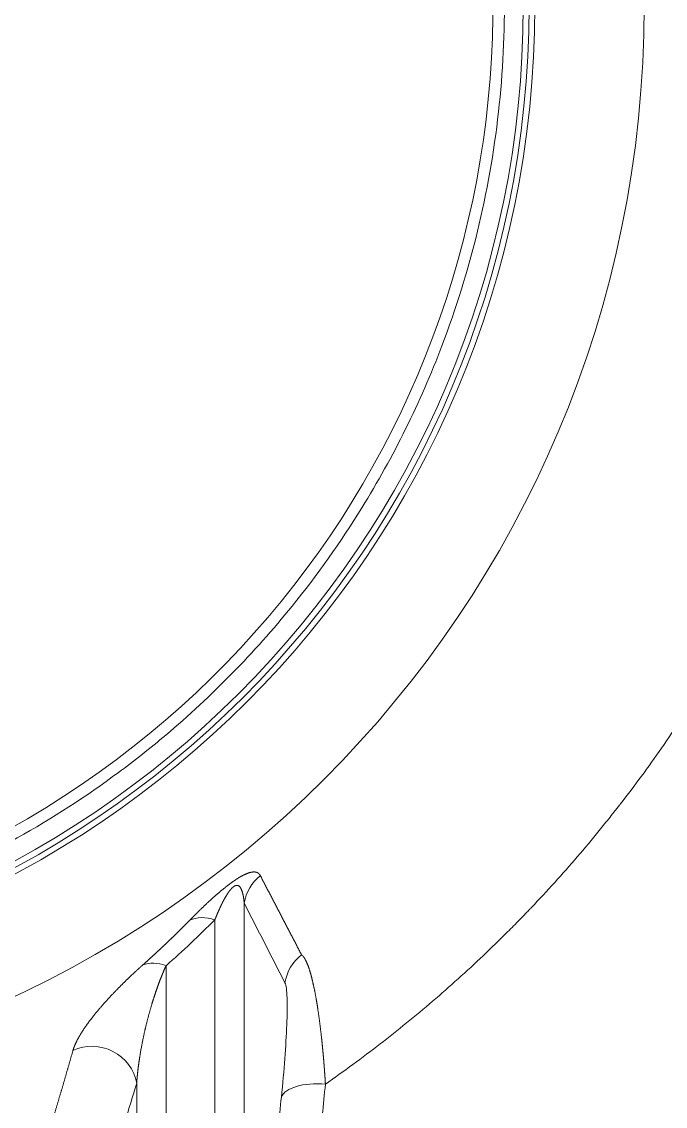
# Model space of a CAD drawing. Header units: millimetres. Extents: x 4664 to 8864, y -38 to 2932.
# Drawn here: x 8207.3 to 8226.08, y 2182.09 to 2213.73 of the extents above; entities that cross this region are included whole.
import ezdxf

# ---------------------------------------------------------------- set-up
doc = ezdxf.new("R2010")
doc.units = ezdxf.units.MM

msp = doc.modelspace()

# ---------------------------------------------------------------- linework, layer by layer
at = {"lineweight": 5}
for p, q in [((8213.796, 2188.02), (8213.796, 2173.514)), ((8212.94, 2173.688), (8212.94, 2187.534)), ((8211.515, 2186.194), (8211.515, 2173.688)), ((8210.659, 2173.514), (8210.659, 2182.766))]:
    msp.add_line(p, q, dxfattribs=at)
for radius in [31.888, 28.697, 28.528, 28.358]:
    msp.add_circle((8193.579, 2214.181), radius, dxfattribs=at)
msp.add_arc((8193.579, 2214.181), 27.471, 299.0561, 100.6295, dxfattribs=at)
at = {"lineweight": 5, "extrusion": (0, 0, -1)}
for centre, major_axis, ratio, start_param, end_param in [((8215.08, 2187.825), (-1.164, -0.593), 0.984114, 0.629523, 1.361018), ((8193.579, 2208.037), (0, 28.646), 0.967774, 2.368458, 2.437969), ((8212.94, 2186.464), (0.927, -0.92), 0.712004, 3.391486, 4.097534), ((8216.268, 2185.501), (1.162, 0.596), 0.984226, 3.773697, 4.519953), ((8211.515, 2185.124), (0.861, -0.982), 0.685493, 3.382416, 4.048812), ((8209.375, 2182.571), (1.249, -0.381), 0.971679, 3.967045, 5.824969), ((8216.165, 2182.167), (1.299, -0.13), 0.436932, 3.258064, 4.668755), ((8227.997, 2214.181), (11.206, 71.66), 0.105691, 4.227721, 4.241721), ((8226.713, 2214.376), (11.202, 72.966), 0.103887, 4.228301, 4.242301)]:
    msp.add_ellipse(centre, major_axis=major_axis, ratio=ratio, start_param=start_param, end_param=end_param, dxfattribs=at)
at = {"lineweight": 5}
for points, knots in [([(8181.913, 2239.424), (8181.443, 2239.207), (8180.454, 2238.717), (8178.482, 2237.586), (8176.562, 2236.23), (8173.898, 2233.939), (8171.529, 2231.321), (8168.957, 2227.359), (8167.525, 2224.13), (8166.682, 2221.319), (8166.019, 2218.459), (8165.722, 2215.53), (8165.841, 2210.833), (8166.594, 2206.775), (8168.525, 2201.843), (8170.316, 2198.796), (8172.831, 2195.544), (8175.324, 2193.047), (8178.652, 2190.629), (8181.746, 2188.933), (8186.134, 2187.206), (8190.769, 2186.34), (8195.468, 2186.361), (8198.382, 2186.746), (8201.812, 2187.534), (8204.576, 2188.55), (8207.701, 2190.174), (8209.675, 2191.45), (8212.438, 2193.634), (8214.906, 2196.152), (8217.623, 2199.977), (8219.965, 2204.702), (8221.23, 2209.869), (8221.515, 2215.748), (8220.86, 2220.42), (8219.132, 2225.447), (8217.467, 2228.576), (8215.087, 2231.935), (8212.697, 2234.538), (8209.464, 2237.097), (8206.948, 2238.614), (8204.834, 2239.631), (8202.096, 2240.739), (8198.672, 2241.638), (8193.99, 2242.105), (8189.874, 2241.86), (8184.678, 2240.714), (8180.353, 2238.836), (8175.991, 2235.874), (8173.427, 2233.459), (8170.433, 2229.833), (8168.342, 2226.265), (8166.572, 2221.29), (8165.929, 2217.822), (8165.693, 2213.722), (8165.938, 2210.198), (8166.864, 2206.195), (8168.085, 2202.887), (8169.989, 2199.233), (8172.442, 2195.929), (8175.795, 2192.649), (8179.151, 2190.269), (8183.358, 2188.193), (8187.287, 2186.971), (8192.486, 2186.224), (8196.822, 2186.412), (8199.952, 2187.1), (8200.719, 2187.304)], [0, 0, 0, 0, 0.006314, 0.013403, 0.02746, 0.034433, 0.055153, 0.06884, 0.089355, 0.096186, 0.103009, 0.123487, 0.130312, 0.157651, 0.171295, 0.19176, 0.198582, 0.219083, 0.232739, 0.246379, 0.260023, 0.287433, 0.301147, 0.314851, 0.3217, 0.342232, 0.349066, 0.362718, 0.36954, 0.389996, 0.403578, 0.423785, 0.450318, 0.463364, 0.489074, 0.501707, 0.520457, 0.526663, 0.545233, 0.557589, 0.569977, 0.576192, 0.58243, 0.601358, 0.614143, 0.633596, 0.646759, 0.673678, 0.68739, 0.708264, 0.715298, 0.743767, 0.758145, 0.779887, 0.787177, 0.809164, 0.823878, 0.838617, 0.853388, 0.875637, 0.890481, 0.912656, 0.927319, 0.949033, 0.963265, 0.990966, 1, 1, 1, 1]), ([(8216.165, 2182.74), (8216.707, 2183.117), (8217.239, 2183.507), (8218.282, 2184.313), (8218.793, 2184.729), (8219.795, 2185.587), (8220.286, 2186.03), (8221.007, 2186.713), (8221.244, 2186.944), (8221.597, 2187.296), (8221.772, 2187.473), (8221.975, 2187.682), (8222.076, 2187.787), (8222.127, 2187.84), (8222.152, 2187.866), (8222.165, 2187.879), (8222.171, 2187.886), (8222.174, 2187.889), (8222.175, 2187.891), (8222.176, 2187.892), (8222.636, 2188.374), (8223.082, 2188.866), (8223.732, 2189.622), (8223.946, 2189.877), (8224.262, 2190.263), (8224.418, 2190.458), (8224.599, 2190.686), (8224.689, 2190.801), (8224.734, 2190.859), (8224.756, 2190.888), (8224.767, 2190.902), (8224.773, 2190.909), (8224.776, 2190.913), (8224.777, 2190.915), (8224.778, 2190.915), (8224.778, 2190.916), (8224.778, 2190.916), (8225.192, 2191.45), (8225.591, 2191.992), (8226.358, 2193.095), (8226.726, 2193.656), (8227.08, 2194.226)], [0, 0, 0, 0, 0.125, 0.125, 0.25, 0.25, 0.375, 0.375, 0.4375, 0.4375, 0.46875, 0.484375, 0.492187, 0.496094, 0.498047, 0.499023, 0.499512, 0.499756, 0.499756, 0.5, 0.5, 0.625, 0.625, 0.6875, 0.6875, 0.71875, 0.734375, 0.742187, 0.746094, 0.748047, 0.749023, 0.749512, 0.749756, 0.749878, 0.749939, 0.749939, 0.75, 0.75, 0.875, 0.875, 1, 1, 1, 1]), ([(8214.267, 2188.822), (8214.267, 2188.822), (8214.266, 2188.824), (8214.265, 2188.826), (8214.264, 2188.828), (8214.263, 2188.83), (8214.262, 2188.832), (8214.261, 2188.834), (8214.259, 2188.836), (8214.258, 2188.837), (8214.257, 2188.839), (8214.256, 2188.841), (8214.255, 2188.843), (8214.254, 2188.845), (8214.252, 2188.847), (8214.251, 2188.848), (8214.25, 2188.85), (8214.249, 2188.852), (8214.247, 2188.854), (8214.246, 2188.855), (8214.245, 2188.857), (8214.244, 2188.859), (8214.242, 2188.86), (8214.241, 2188.862), (8214.24, 2188.863), (8214.238, 2188.865), (8214.237, 2188.867), (8214.236, 2188.868), (8214.234, 2188.87), (8214.233, 2188.871), (8214.232, 2188.872), (8214.23, 2188.874), (8214.229, 2188.875), (8214.227, 2188.877), (8214.226, 2188.878), (8214.225, 2188.879), (8214.223, 2188.881), (8214.222, 2188.882), (8214.22, 2188.883), (8214.219, 2188.885), (8214.217, 2188.886), (8214.216, 2188.887), (8214.214, 2188.888), (8214.213, 2188.89), (8214.211, 2188.891), (8214.21, 2188.892), (8214.208, 2188.893), (8214.203, 2188.897), (8214.194, 2188.902), (8214.181, 2188.909), (8214.167, 2188.915), (8214.152, 2188.92), (8214.135, 2188.924), (8214.119, 2188.927), (8214.104, 2188.928), (8214.091, 2188.929), (8214.082, 2188.929), (8214.073, 2188.929), (8214.063, 2188.929), (8214.053, 2188.928), (8214.043, 2188.927), (8214.033, 2188.926), (8214.022, 2188.925), (8214.012, 2188.923), (8214.001, 2188.921), (8213.99, 2188.919), (8213.979, 2188.916), (8213.967, 2188.913), (8213.956, 2188.91), (8213.944, 2188.907), (8213.932, 2188.903), (8213.917, 2188.898), (8213.899, 2188.892), (8213.877, 2188.883), (8213.855, 2188.874), (8213.832, 2188.864), (8213.809, 2188.854), (8213.785, 2188.842), (8213.761, 2188.83), (8213.736, 2188.817), (8213.711, 2188.803), (8213.685, 2188.788), (8213.659, 2188.773), (8213.632, 2188.756), (8213.61, 2188.743), (8213.594, 2188.732), (8213.583, 2188.725), (8213.572, 2188.718), (8213.56, 2188.711), (8213.549, 2188.703), (8213.538, 2188.696), (8213.526, 2188.688), (8213.515, 2188.68), (8213.503, 2188.672), (8213.491, 2188.664), (8213.479, 2188.655), (8213.467, 2188.647), (8213.455, 2188.638), (8213.443, 2188.63), (8213.43, 2188.621), (8213.418, 2188.612), (8213.405, 2188.602), (8213.388, 2188.59), (8213.366, 2188.573), (8213.339, 2188.553), (8213.312, 2188.532), (8213.286, 2188.512), (8213.259, 2188.491), (8213.232, 2188.469), (8213.205, 2188.448), (8213.183, 2188.43), (8213.165, 2188.416), (8213.153, 2188.405), (8213.14, 2188.395), (8213.128, 2188.384), (8213.115, 2188.374), (8213.102, 2188.363), (8213.09, 2188.352), (8213.077, 2188.342), (8213.064, 2188.331), (8213.051, 2188.32), (8213.038, 2188.309), (8213.025, 2188.298), (8213.012, 2188.287), (8212.999, 2188.275), (8212.986, 2188.264), (8212.973, 2188.253), (8212.96, 2188.241), (8212.947, 2188.23), (8212.934, 2188.218), (8212.921, 2188.206), (8212.907, 2188.194), (8212.894, 2188.183), (8212.881, 2188.171), (8212.867, 2188.159), (8212.854, 2188.146), (8212.84, 2188.134), (8212.827, 2188.122), (8212.813, 2188.11), (8212.796, 2188.094), (8212.777, 2188.076), (8212.754, 2188.055), (8212.731, 2188.034), (8212.708, 2188.013), (8212.685, 2187.991), (8212.662, 2187.97), (8212.64, 2187.949), (8212.617, 2187.927), (8212.594, 2187.905), (8212.571, 2187.884), (8212.549, 2187.862), (8212.526, 2187.84), (8212.504, 2187.818), (8212.485, 2187.8), (8212.47, 2187.786), (8212.459, 2187.775), (8212.448, 2187.764), (8212.436, 2187.753), (8212.425, 2187.742), (8212.414, 2187.73), (8212.402, 2187.719), (8212.391, 2187.708), (8212.38, 2187.696), (8212.368, 2187.685), (8212.357, 2187.674), (8212.345, 2187.662), (8212.333, 2187.65), (8212.322, 2187.639), (8212.31, 2187.627), (8212.298, 2187.615), (8212.287, 2187.603), (8212.275, 2187.591), (8212.263, 2187.579), (8212.251, 2187.567), (8212.239, 2187.555), (8212.227, 2187.543), (8212.215, 2187.531), (8212.208, 2187.523), (8212.204, 2187.519)], [0, 0, 0, 0, 0.002985, 0.005959, 0.00892, 0.011868, 0.014805, 0.017729, 0.020641, 0.023541, 0.026428, 0.029304, 0.032167, 0.035018, 0.037857, 0.040683, 0.043498, 0.0463, 0.04909, 0.051868, 0.054634, 0.057388, 0.06013, 0.062859, 0.065577, 0.068282, 0.070975, 0.073657, 0.076326, 0.078983, 0.081628, 0.084261, 0.086882, 0.089491, 0.092088, 0.094673, 0.097246, 0.099807, 0.102356, 0.104893, 0.107418, 0.109932, 0.112433, 0.114922, 0.1174, 0.119866, 0.122319, 0.124761, 0.143506, 0.161931, 0.180043, 0.197849, 0.215354, 0.232566, 0.249492, 0.257781, 0.265949, 0.273996, 0.281926, 0.289738, 0.297435, 0.305017, 0.312486, 0.319845, 0.327094, 0.334235, 0.34127, 0.348201, 0.35503, 0.361759, 0.36839, 0.374926, 0.385963, 0.396705, 0.407166, 0.417361, 0.427305, 0.437018, 0.446517, 0.455823, 0.464957, 0.473941, 0.4828, 0.491559, 0.500242, 0.503629, 0.507017, 0.510408, 0.513803, 0.517204, 0.520614, 0.524035, 0.527467, 0.530914, 0.534377, 0.537857, 0.541357, 0.544878, 0.548422, 0.551991, 0.555587, 0.55921, 0.562863, 0.570546, 0.57825, 0.585988, 0.593774, 0.601621, 0.609542, 0.61755, 0.625657, 0.629442, 0.633258, 0.637106, 0.640985, 0.644898, 0.648845, 0.652827, 0.656844, 0.660897, 0.664987, 0.669115, 0.673282, 0.677487, 0.681733, 0.686019, 0.690345, 0.694714, 0.699125, 0.703578, 0.708075, 0.712616, 0.717201, 0.721831, 0.726506, 0.731228, 0.735996, 0.74081, 0.745672, 0.750582, 0.758939, 0.767371, 0.77588, 0.784467, 0.793134, 0.801883, 0.810714, 0.819629, 0.82863, 0.837717, 0.846893, 0.856158, 0.865514, 0.874961, 0.879677, 0.884434, 0.889234, 0.894076, 0.898961, 0.903888, 0.908859, 0.913872, 0.918928, 0.924027, 0.929169, 0.934355, 0.939584, 0.944856, 0.950173, 0.955533, 0.960937, 0.966385, 0.971877, 0.977413, 0.982993, 0.988618, 0.994287, 1, 1, 1, 1]), ([(8215.47, 2186.51), (8215.449, 2186.55), (8215.408, 2186.63), (8215.346, 2186.749), (8215.284, 2186.868), (8215.222, 2186.986), (8215.16, 2187.105), (8215.099, 2187.222), (8215.038, 2187.339), (8214.977, 2187.456), (8214.917, 2187.572), (8214.857, 2187.688), (8214.797, 2187.803), (8214.737, 2187.918), (8214.677, 2188.033), (8214.618, 2188.147), (8214.559, 2188.26), (8214.5, 2188.374), (8214.441, 2188.486), (8214.383, 2188.598), (8214.325, 2188.71), (8214.286, 2188.785), (8214.267, 2188.822)], [0, 0, 0, 0, 0.051942, 0.103679, 0.155212, 0.206541, 0.257665, 0.308584, 0.3593, 0.409811, 0.460117, 0.51022, 0.560117, 0.609811, 0.6593, 0.708584, 0.757665, 0.806541, 0.855212, 0.903679, 0.951942, 1, 1, 1, 1]), ([(8212.94, 2187.534), (8212.941, 2187.537), (8212.943, 2187.543), (8212.947, 2187.551), (8212.95, 2187.559), (8212.953, 2187.568), (8212.957, 2187.576), (8212.96, 2187.584), (8212.963, 2187.593), (8212.967, 2187.601), (8212.97, 2187.609), (8212.973, 2187.617), (8212.977, 2187.625), (8212.98, 2187.633), (8212.983, 2187.642), (8212.987, 2187.65), (8212.99, 2187.658), (8212.993, 2187.665), (8212.997, 2187.673), (8213, 2187.681), (8213.003, 2187.689), (8213.007, 2187.697), (8213.01, 2187.705), (8213.013, 2187.712), (8213.016, 2187.72), (8213.02, 2187.728), (8213.023, 2187.735), (8213.026, 2187.743), (8213.03, 2187.75), (8213.033, 2187.758), (8213.036, 2187.765), (8213.039, 2187.773), (8213.043, 2187.78), (8213.046, 2187.788), (8213.049, 2187.795), (8213.052, 2187.802), (8213.056, 2187.81), (8213.059, 2187.817), (8213.062, 2187.824), (8213.065, 2187.831), (8213.068, 2187.838), (8213.072, 2187.845), (8213.075, 2187.852), (8213.078, 2187.859), (8213.081, 2187.866), (8213.084, 2187.873), (8213.088, 2187.88), (8213.091, 2187.887), (8213.094, 2187.894), (8213.097, 2187.901), (8213.1, 2187.907), (8213.103, 2187.914), (8213.106, 2187.921), (8213.11, 2187.927), (8213.113, 2187.934), (8213.116, 2187.941), (8213.119, 2187.947), (8213.122, 2187.954), (8213.125, 2187.96), (8213.128, 2187.967), (8213.131, 2187.973), (8213.135, 2187.979), (8213.138, 2187.986), (8213.141, 2187.992), (8213.144, 2187.998), (8213.147, 2188.004), (8213.15, 2188.011), (8213.156, 2188.023), (8213.166, 2188.043), (8213.179, 2188.068), (8213.192, 2188.093), (8213.205, 2188.117), (8213.218, 2188.141), (8213.23, 2188.163), (8213.242, 2188.184), (8213.254, 2188.205), (8213.264, 2188.222), (8213.272, 2188.235), (8213.279, 2188.245), (8213.285, 2188.255), (8213.291, 2188.265), (8213.297, 2188.275), (8213.303, 2188.284), (8213.309, 2188.293), (8213.315, 2188.302), (8213.321, 2188.311), (8213.326, 2188.319), (8213.332, 2188.328), (8213.338, 2188.336), (8213.344, 2188.344), (8213.349, 2188.352), (8213.355, 2188.359), (8213.36, 2188.367), (8213.366, 2188.374), (8213.371, 2188.381), (8213.376, 2188.388), (8213.382, 2188.395), (8213.389, 2188.403), (8213.395, 2188.411), (8213.402, 2188.419), (8213.409, 2188.427), (8213.415, 2188.434), (8213.422, 2188.441), (8213.429, 2188.448), (8213.435, 2188.455), (8213.442, 2188.461), (8213.448, 2188.467), (8213.454, 2188.473), (8213.461, 2188.479), (8213.467, 2188.484), (8213.473, 2188.489), (8213.479, 2188.494), (8213.486, 2188.498), (8213.492, 2188.503), (8213.498, 2188.507), (8213.504, 2188.511), (8213.51, 2188.514), (8213.515, 2188.518), (8213.521, 2188.521), (8213.527, 2188.523), (8213.533, 2188.526), (8213.538, 2188.528), (8213.544, 2188.53), (8213.549, 2188.532), (8213.558, 2188.534), (8213.57, 2188.537), (8213.585, 2188.537), (8213.599, 2188.536), (8213.612, 2188.533), (8213.626, 2188.528), (8213.639, 2188.52), (8213.651, 2188.511), (8213.663, 2188.5), (8213.675, 2188.487), (8213.686, 2188.472), (8213.697, 2188.454), (8213.707, 2188.435), (8213.717, 2188.414), (8213.726, 2188.39), (8213.735, 2188.365), (8213.742, 2188.344), (8213.746, 2188.329), (8213.748, 2188.321), (8213.751, 2188.312), (8213.753, 2188.303), (8213.755, 2188.294), (8213.757, 2188.285), (8213.759, 2188.275), (8213.762, 2188.265), (8213.764, 2188.256), (8213.766, 2188.246), (8213.768, 2188.235), (8213.77, 2188.225), (8213.771, 2188.214), (8213.773, 2188.204), (8213.775, 2188.193), (8213.777, 2188.182), (8213.779, 2188.17), (8213.78, 2188.159), (8213.782, 2188.147), (8213.784, 2188.135), (8213.785, 2188.123), (8213.787, 2188.111), (8213.788, 2188.099), (8213.79, 2188.086), (8213.791, 2188.073), (8213.792, 2188.06), (8213.794, 2188.047), (8213.795, 2188.034), (8213.796, 2188.025), (8213.796, 2188.02)], [0, 0, 0, 0, 0.004557, 0.009091, 0.013601, 0.018088, 0.022551, 0.02699, 0.031406, 0.035798, 0.040167, 0.044512, 0.048834, 0.053132, 0.057407, 0.061658, 0.065885, 0.070089, 0.07427, 0.078427, 0.082561, 0.086671, 0.090757, 0.094821, 0.09886, 0.102877, 0.106869, 0.110839, 0.114784, 0.118707, 0.122606, 0.126481, 0.130334, 0.134162, 0.137968, 0.14175, 0.145508, 0.149243, 0.152955, 0.156643, 0.160308, 0.16395, 0.167568, 0.171163, 0.174735, 0.178284, 0.181809, 0.18531, 0.188789, 0.192244, 0.195676, 0.199085, 0.20247, 0.205832, 0.209171, 0.212487, 0.215779, 0.219048, 0.222295, 0.225517, 0.228717, 0.231894, 0.235047, 0.238178, 0.241285, 0.244369, 0.24743, 0.250468, 0.263568, 0.276172, 0.288282, 0.299898, 0.311022, 0.321656, 0.331803, 0.341463, 0.350641, 0.355405, 0.360062, 0.364612, 0.369056, 0.373395, 0.377627, 0.381755, 0.385779, 0.389698, 0.393515, 0.397229, 0.40084, 0.404351, 0.407761, 0.411072, 0.414285, 0.4174, 0.420419, 0.423344, 0.426174, 0.429742, 0.433194, 0.436534, 0.439766, 0.442893, 0.44592, 0.448852, 0.451693, 0.45445, 0.457129, 0.459736, 0.46228, 0.464768, 0.467208, 0.46961, 0.471983, 0.474338, 0.476683, 0.47903, 0.481388, 0.483768, 0.48618, 0.488632, 0.491133, 0.493693, 0.496319, 0.499018, 0.501796, 0.509925, 0.518848, 0.528646, 0.539381, 0.551099, 0.563836, 0.57762, 0.592472, 0.60841, 0.625448, 0.643599, 0.66287, 0.683271, 0.704809, 0.727488, 0.751314, 0.758423, 0.765636, 0.772953, 0.780375, 0.787901, 0.795532, 0.803267, 0.811107, 0.819051, 0.8271, 0.835254, 0.843513, 0.851876, 0.860345, 0.868918, 0.877597, 0.886381, 0.895269, 0.904264, 0.913363, 0.922568, 0.931877, 0.941293, 0.950814, 0.96044, 0.970172, 0.980009, 0.989952, 1, 1, 1, 1]), ([(8212.204, 2187.519), (8212.198, 2187.513), (8212.188, 2187.503), (8212.172, 2187.487), (8212.156, 2187.471), (8212.14, 2187.455), (8212.125, 2187.439), (8212.109, 2187.423), (8212.093, 2187.407), (8212.077, 2187.391), (8212.062, 2187.375), (8212.046, 2187.359), (8212.03, 2187.343), (8212.014, 2187.327), (8211.998, 2187.311), (8211.982, 2187.295), (8211.967, 2187.279), (8211.951, 2187.264), (8211.935, 2187.248), (8211.919, 2187.232), (8211.903, 2187.216), (8211.887, 2187.201), (8211.871, 2187.185), (8211.855, 2187.169), (8211.839, 2187.154), (8211.823, 2187.138), (8211.808, 2187.122), (8211.792, 2187.107), (8211.776, 2187.091), (8211.76, 2187.075), (8211.744, 2187.06), (8211.728, 2187.044), (8211.712, 2187.029), (8211.696, 2187.013), (8211.68, 2186.998), (8211.664, 2186.982), (8211.648, 2186.967), (8211.632, 2186.952), (8211.616, 2186.936), (8211.6, 2186.921), (8211.584, 2186.905), (8211.568, 2186.89), (8211.552, 2186.875), (8211.536, 2186.859), (8211.52, 2186.844), (8211.504, 2186.829), (8211.488, 2186.814), (8211.471, 2186.798), (8211.455, 2186.783), (8211.439, 2186.768), (8211.423, 2186.753), (8211.407, 2186.738), (8211.391, 2186.722), (8211.375, 2186.707), (8211.359, 2186.692), (8211.343, 2186.677), (8211.326, 2186.662), (8211.31, 2186.647), (8211.294, 2186.632), (8211.278, 2186.617), (8211.262, 2186.602), (8211.246, 2186.587), (8211.23, 2186.572), (8211.213, 2186.557), (8211.197, 2186.542), (8211.181, 2186.527), (8211.165, 2186.512), (8211.149, 2186.498), (8211.132, 2186.483), (8211.116, 2186.468), (8211.1, 2186.453), (8211.084, 2186.438), (8211.067, 2186.424), (8211.051, 2186.409), (8211.035, 2186.394), (8211.019, 2186.379), (8211.002, 2186.365), (8210.986, 2186.35), (8210.97, 2186.335), (8210.954, 2186.321), (8210.937, 2186.306), (8210.921, 2186.291), (8210.905, 2186.277), (8210.889, 2186.262), (8210.872, 2186.248), (8210.856, 2186.233), (8210.845, 2186.224), (8210.84, 2186.219)], [0, 0, 0, 0, 0.012165, 0.024321, 0.036467, 0.048603, 0.06073, 0.072848, 0.084956, 0.097054, 0.109143, 0.121222, 0.133292, 0.145352, 0.157402, 0.169443, 0.181475, 0.193496, 0.205509, 0.217512, 0.229505, 0.241489, 0.253463, 0.265427, 0.277382, 0.289328, 0.301264, 0.31319, 0.325107, 0.337015, 0.348913, 0.360801, 0.37268, 0.384549, 0.396409, 0.408259, 0.4201, 0.431931, 0.443752, 0.455564, 0.467367, 0.47916, 0.490943, 0.502717, 0.514482, 0.526237, 0.537982, 0.549718, 0.561444, 0.573161, 0.584868, 0.596566, 0.608254, 0.619933, 0.631602, 0.643262, 0.654912, 0.666553, 0.678184, 0.689806, 0.701418, 0.713021, 0.724614, 0.736197, 0.747772, 0.759336, 0.770891, 0.782437, 0.793973, 0.8055, 0.817017, 0.828524, 0.840023, 0.851511, 0.86299, 0.87446, 0.88592, 0.897371, 0.908812, 0.920244, 0.931666, 0.943079, 0.954482, 0.965876, 0.97726, 0.988635, 1, 1, 1, 1]), ([(8216.165, 2182.74), (8216.165, 2182.744), (8216.165, 2182.752), (8216.164, 2182.763), (8216.163, 2182.775), (8216.162, 2182.787), (8216.162, 2182.799), (8216.161, 2182.811), (8216.16, 2182.824), (8216.159, 2182.836), (8216.159, 2182.848), (8216.158, 2182.861), (8216.157, 2182.874), (8216.156, 2182.886), (8216.155, 2182.899), (8216.154, 2182.912), (8216.154, 2182.925), (8216.153, 2182.939), (8216.152, 2182.952), (8216.151, 2182.965), (8216.15, 2182.979), (8216.149, 2182.992), (8216.148, 2183.006), (8216.147, 2183.02), (8216.146, 2183.034), (8216.145, 2183.048), (8216.144, 2183.062), (8216.143, 2183.076), (8216.142, 2183.091), (8216.141, 2183.105), (8216.14, 2183.12), (8216.139, 2183.134), (8216.138, 2183.149), (8216.137, 2183.164), (8216.136, 2183.179), (8216.135, 2183.194), (8216.134, 2183.209), (8216.132, 2183.225), (8216.131, 2183.24), (8216.13, 2183.255), (8216.129, 2183.271), (8216.128, 2183.287), (8216.126, 2183.302), (8216.125, 2183.318), (8216.124, 2183.334), (8216.123, 2183.35), (8216.121, 2183.366), (8216.12, 2183.383), (8216.119, 2183.399), (8216.117, 2183.415), (8216.116, 2183.432), (8216.115, 2183.448), (8216.113, 2183.465), (8216.112, 2183.482), (8216.11, 2183.499), (8216.109, 2183.516), (8216.107, 2183.533), (8216.106, 2183.55), (8216.104, 2183.567), (8216.103, 2183.584), (8216.101, 2183.602), (8216.1, 2183.619), (8216.098, 2183.637), (8216.096, 2183.655), (8216.095, 2183.672), (8216.093, 2183.69), (8216.091, 2183.708), (8216.09, 2183.726), (8216.088, 2183.744), (8216.086, 2183.762), (8216.084, 2183.781), (8216.083, 2183.799), (8216.081, 2183.817), (8216.079, 2183.836), (8216.077, 2183.854), (8216.075, 2183.873), (8216.073, 2183.892), (8216.071, 2183.911), (8216.07, 2183.929), (8216.068, 2183.948), (8216.066, 2183.967), (8216.064, 2183.986), (8216.062, 2184.006), (8216.06, 2184.025), (8216.058, 2184.044), (8216.055, 2184.063), (8216.052, 2184.092), (8216.048, 2184.131), (8216.043, 2184.178), (8216.038, 2184.224), (8216.032, 2184.269), (8216.027, 2184.314), (8216.022, 2184.357), (8216.017, 2184.399), (8216.011, 2184.441), (8216.006, 2184.481), (8216.001, 2184.521), (8215.996, 2184.559), (8215.991, 2184.597), (8215.986, 2184.633), (8215.981, 2184.669), (8215.977, 2184.704), (8215.972, 2184.738), (8215.967, 2184.771), (8215.962, 2184.803), (8215.958, 2184.835), (8215.953, 2184.865), (8215.949, 2184.895), (8215.945, 2184.924), (8215.94, 2184.952), (8215.936, 2184.979), (8215.932, 2185.006), (8215.928, 2185.031), (8215.924, 2185.056), (8215.92, 2185.08), (8215.917, 2185.103), (8215.913, 2185.126), (8215.909, 2185.147), (8215.906, 2185.168), (8215.902, 2185.189), (8215.899, 2185.208), (8215.895, 2185.233), (8215.89, 2185.262), (8215.883, 2185.296), (8215.877, 2185.33), (8215.871, 2185.363), (8215.865, 2185.395), (8215.859, 2185.427), (8215.853, 2185.458), (8215.846, 2185.489), (8215.84, 2185.519), (8215.834, 2185.548), (8215.828, 2185.577), (8215.822, 2185.605), (8215.816, 2185.633), (8215.809, 2185.66), (8215.803, 2185.687), (8215.797, 2185.713), (8215.791, 2185.739), (8215.785, 2185.764), (8215.779, 2185.788), (8215.773, 2185.812), (8215.767, 2185.836), (8215.762, 2185.859), (8215.756, 2185.881), (8215.75, 2185.903), (8215.744, 2185.925), (8215.738, 2185.945), (8215.733, 2185.966), (8215.727, 2185.986), (8215.721, 2186.005), (8215.715, 2186.024), (8215.71, 2186.043), (8215.704, 2186.061), (8215.697, 2186.083), (8215.688, 2186.11), (8215.678, 2186.14), (8215.668, 2186.169), (8215.658, 2186.196), (8215.647, 2186.223), (8215.637, 2186.248), (8215.627, 2186.272), (8215.617, 2186.295), (8215.607, 2186.317), (8215.597, 2186.337), (8215.581, 2186.369), (8215.559, 2186.409), (8215.53, 2186.452), (8215.508, 2186.477), (8215.493, 2186.491), (8215.487, 2186.497), (8215.482, 2186.501), (8215.479, 2186.503), (8215.476, 2186.505), (8215.475, 2186.506), (8215.473, 2186.507), (8215.473, 2186.508), (8215.472, 2186.508), (8215.472, 2186.508), (8215.472, 2186.508), (8215.472, 2186.509), (8215.472, 2186.509), (8215.472, 2186.509), (8215.471, 2186.509), (8215.471, 2186.509), (8215.471, 2186.509), (8215.471, 2186.509), (8215.471, 2186.509), (8215.471, 2186.509), (8215.471, 2186.509), (8215.471, 2186.509), (8215.471, 2186.509), (8215.471, 2186.509), (8215.471, 2186.509), (8215.471, 2186.509)], [0, 0, 0, 0, 0.002035, 0.00409, 0.006167, 0.008264, 0.010382, 0.012521, 0.014681, 0.016862, 0.019064, 0.021286, 0.02353, 0.025795, 0.028081, 0.030387, 0.032715, 0.035064, 0.037434, 0.039826, 0.042238, 0.044672, 0.047126, 0.049602, 0.0521, 0.054618, 0.057158, 0.059719, 0.062301, 0.064905, 0.06753, 0.070177, 0.072845, 0.075534, 0.078245, 0.080977, 0.083731, 0.086506, 0.089303, 0.092122, 0.094962, 0.097823, 0.100707, 0.103612, 0.106538, 0.109487, 0.112457, 0.115448, 0.118462, 0.121497, 0.124554, 0.127633, 0.130734, 0.133857, 0.137001, 0.140168, 0.143356, 0.146567, 0.149799, 0.153053, 0.15633, 0.159628, 0.162948, 0.166291, 0.169656, 0.173042, 0.176451, 0.179882, 0.183335, 0.186811, 0.190308, 0.193828, 0.19737, 0.200934, 0.204521, 0.208129, 0.211761, 0.215414, 0.21909, 0.222788, 0.226509, 0.230252, 0.234017, 0.237805, 0.241615, 0.245448, 0.249303, 0.258913, 0.268384, 0.277714, 0.286904, 0.295952, 0.304857, 0.31362, 0.32224, 0.330715, 0.339047, 0.347233, 0.355275, 0.36317, 0.37092, 0.378522, 0.385978, 0.393286, 0.400447, 0.407459, 0.414324, 0.421039, 0.427605, 0.434023, 0.44029, 0.446408, 0.452376, 0.458193, 0.46386, 0.469377, 0.474743, 0.479957, 0.485021, 0.489933, 0.494694, 0.499303, 0.507894, 0.516421, 0.524886, 0.533288, 0.541626, 0.549902, 0.558113, 0.566261, 0.574345, 0.582365, 0.590321, 0.598212, 0.606039, 0.613801, 0.621498, 0.629131, 0.636698, 0.6442, 0.651637, 0.659009, 0.666315, 0.673556, 0.680731, 0.687841, 0.694885, 0.701863, 0.708775, 0.715622, 0.722403, 0.729118, 0.735767, 0.74235, 0.748867, 0.760831, 0.772684, 0.784427, 0.79606, 0.807581, 0.818992, 0.830291, 0.84148, 0.852558, 0.863526, 0.874382, 0.906058, 0.937089, 0.968518, 0.976401, 0.984268, 0.988206, 0.992153, 0.994119, 0.996099, 0.997078, 0.998072, 0.99826, 0.998438, 0.998607, 0.998765, 0.998915, 0.999054, 0.999184, 0.999305, 0.999415, 0.999517, 0.999608, 0.99969, 0.999762, 0.999825, 0.999878, 0.999922, 1, 1, 1, 1]), ([(8210.84, 2186.219), (8210.838, 2186.217), (8210.834, 2186.214), (8210.829, 2186.209), (8210.824, 2186.205), (8210.818, 2186.2), (8210.813, 2186.195), (8210.808, 2186.19), (8210.802, 2186.186), (8210.797, 2186.181), (8210.792, 2186.176), (8210.786, 2186.171), (8210.781, 2186.166), (8210.776, 2186.162), (8210.77, 2186.157), (8210.765, 2186.152), (8210.76, 2186.147), (8210.754, 2186.143), (8210.749, 2186.138), (8210.744, 2186.133), (8210.739, 2186.128), (8210.733, 2186.124), (8210.728, 2186.119), (8210.723, 2186.114), (8210.718, 2186.109), (8210.712, 2186.104), (8210.707, 2186.1), (8210.702, 2186.095), (8210.697, 2186.09), (8210.691, 2186.085), (8210.686, 2186.081), (8210.681, 2186.076), (8210.676, 2186.071), (8210.67, 2186.066), (8210.665, 2186.061), (8210.66, 2186.057), (8210.655, 2186.052), (8210.65, 2186.047), (8210.644, 2186.042), (8210.639, 2186.038), (8210.634, 2186.033), (8210.629, 2186.028), (8210.624, 2186.023), (8210.619, 2186.018), (8210.613, 2186.014), (8210.608, 2186.009), (8210.603, 2186.004), (8210.581, 2185.984), (8210.543, 2185.948), (8210.489, 2185.898), (8210.435, 2185.846), (8210.388, 2185.8), (8210.346, 2185.76), (8210.311, 2185.726), (8210.276, 2185.691), (8210.241, 2185.657), (8210.207, 2185.623), (8210.173, 2185.588), (8210.139, 2185.554), (8210.105, 2185.519), (8210.071, 2185.485), (8210.038, 2185.45), (8209.991, 2185.402), (8209.932, 2185.34), (8209.862, 2185.265), (8209.793, 2185.19), (8209.726, 2185.116), (8209.661, 2185.042), (8209.597, 2184.969), (8209.535, 2184.896), (8209.475, 2184.824), (8209.409, 2184.742), (8209.339, 2184.653), (8209.266, 2184.557), (8209.197, 2184.463), (8209.133, 2184.371), (8209.073, 2184.28), (8209.035, 2184.218), (8209.013, 2184.182), (8209.007, 2184.172), (8209.001, 2184.162), (8208.995, 2184.152), (8208.989, 2184.142), (8208.983, 2184.132), (8208.977, 2184.121), (8208.972, 2184.112), (8208.966, 2184.102), (8208.961, 2184.092), (8208.955, 2184.082), (8208.95, 2184.072), (8208.944, 2184.062), (8208.939, 2184.052), (8208.934, 2184.043), (8208.929, 2184.033), (8208.924, 2184.023), (8208.919, 2184.014), (8208.914, 2184.004), (8208.91, 2183.995), (8208.905, 2183.985), (8208.9, 2183.976), (8208.896, 2183.967), (8208.891, 2183.957), (8208.887, 2183.948), (8208.883, 2183.939), (8208.878, 2183.93), (8208.874, 2183.921), (8208.87, 2183.911), (8208.866, 2183.902), (8208.862, 2183.893), (8208.858, 2183.884), (8208.855, 2183.875), (8208.851, 2183.867), (8208.847, 2183.858), (8208.844, 2183.849), (8208.84, 2183.84), (8208.837, 2183.831), (8208.834, 2183.823), (8208.83, 2183.814), (8208.827, 2183.806), (8208.824, 2183.797), (8208.821, 2183.788), (8208.818, 2183.78), (8208.815, 2183.772), (8208.813, 2183.763), (8208.81, 2183.755), (8208.807, 2183.747), (8208.805, 2183.738), (8208.802, 2183.73), (8208.801, 2183.725), (8208.8, 2183.722)], [0, 0, 0, 0, 0.001322, 0.002647, 0.003973, 0.005302, 0.006632, 0.007965, 0.0093, 0.010636, 0.011975, 0.013316, 0.014659, 0.016005, 0.017352, 0.018701, 0.020053, 0.021406, 0.022762, 0.02412, 0.02548, 0.026842, 0.028207, 0.029573, 0.030942, 0.032313, 0.033685, 0.035061, 0.036438, 0.037817, 0.039199, 0.040583, 0.041969, 0.043357, 0.044748, 0.046141, 0.047535, 0.048933, 0.050332, 0.051734, 0.053137, 0.054543, 0.055952, 0.057362, 0.058775, 0.06019, 0.061608, 0.063027, 0.078032, 0.093455, 0.1093, 0.125573, 0.13638, 0.147294, 0.158316, 0.169445, 0.180685, 0.192034, 0.203495, 0.215068, 0.226754, 0.238554, 0.250469, 0.276958, 0.30377, 0.330914, 0.358396, 0.386224, 0.414403, 0.442942, 0.471845, 0.501119, 0.542073, 0.583224, 0.624587, 0.666176, 0.708006, 0.750091, 0.755083, 0.760071, 0.765055, 0.770035, 0.775011, 0.779983, 0.784951, 0.789915, 0.794876, 0.799832, 0.804784, 0.809733, 0.814678, 0.819619, 0.824556, 0.82949, 0.83442, 0.839346, 0.844268, 0.849187, 0.854102, 0.859014, 0.863922, 0.868826, 0.873727, 0.878625, 0.883519, 0.88841, 0.893297, 0.89818, 0.903061, 0.907938, 0.912812, 0.917682, 0.922549, 0.927413, 0.932274, 0.937131, 0.941985, 0.946837, 0.951685, 0.95653, 0.961372, 0.966211, 0.971046, 0.975879, 0.980709, 0.985536, 0.99036, 0.995182, 1, 1, 1, 1]), ([(8210.659, 2182.766), (8210.659, 2182.77), (8210.66, 2182.778), (8210.661, 2182.789), (8210.662, 2182.801), (8210.662, 2182.813), (8210.663, 2182.825), (8210.664, 2182.838), (8210.665, 2182.85), (8210.666, 2182.862), (8210.667, 2182.875), (8210.668, 2182.888), (8210.669, 2182.901), (8210.671, 2182.914), (8210.672, 2182.928), (8210.673, 2182.941), (8210.674, 2182.955), (8210.675, 2182.969), (8210.677, 2182.983), (8210.678, 2182.997), (8210.68, 2183.011), (8210.681, 2183.026), (8210.683, 2183.041), (8210.684, 2183.055), (8210.686, 2183.07), (8210.687, 2183.086), (8210.689, 2183.101), (8210.691, 2183.116), (8210.693, 2183.132), (8210.694, 2183.148), (8210.696, 2183.164), (8210.698, 2183.18), (8210.7, 2183.196), (8210.702, 2183.213), (8210.704, 2183.23), (8210.706, 2183.247), (8210.709, 2183.264), (8210.711, 2183.281), (8210.713, 2183.298), (8210.715, 2183.316), (8210.718, 2183.333), (8210.72, 2183.351), (8210.723, 2183.369), (8210.725, 2183.387), (8210.728, 2183.406), (8210.731, 2183.424), (8210.733, 2183.443), (8210.736, 2183.462), (8210.739, 2183.481), (8210.742, 2183.5), (8210.745, 2183.52), (8210.748, 2183.54), (8210.754, 2183.574), (8210.762, 2183.624), (8210.773, 2183.687), (8210.783, 2183.748), (8210.794, 2183.806), (8210.805, 2183.863), (8210.815, 2183.917), (8210.825, 2183.969), (8210.835, 2184.019), (8210.845, 2184.066), (8210.855, 2184.111), (8210.864, 2184.154), (8210.873, 2184.194), (8210.881, 2184.233), (8210.889, 2184.268), (8210.897, 2184.302), (8210.904, 2184.333), (8210.911, 2184.362), (8210.919, 2184.395), (8210.928, 2184.434), (8210.939, 2184.48), (8210.95, 2184.524), (8210.961, 2184.569), (8210.973, 2184.612), (8210.984, 2184.655), (8210.995, 2184.697), (8211.006, 2184.738), (8211.017, 2184.779), (8211.028, 2184.819), (8211.039, 2184.859), (8211.05, 2184.898), (8211.061, 2184.936), (8211.072, 2184.973), (8211.083, 2185.01), (8211.094, 2185.046), (8211.103, 2185.078), (8211.111, 2185.105), (8211.119, 2185.129), (8211.126, 2185.152), (8211.133, 2185.175), (8211.14, 2185.198), (8211.147, 2185.22), (8211.154, 2185.243), (8211.162, 2185.265), (8211.169, 2185.288), (8211.176, 2185.31), (8211.183, 2185.332), (8211.191, 2185.354), (8211.198, 2185.376), (8211.205, 2185.397), (8211.212, 2185.419), (8211.22, 2185.44), (8211.227, 2185.461), (8211.234, 2185.482), (8211.241, 2185.503), (8211.249, 2185.523), (8211.256, 2185.544), (8211.263, 2185.564), (8211.27, 2185.585), (8211.277, 2185.605), (8211.285, 2185.625), (8211.292, 2185.644), (8211.299, 2185.664), (8211.306, 2185.683), (8211.313, 2185.703), (8211.321, 2185.722), (8211.328, 2185.741), (8211.335, 2185.76), (8211.342, 2185.778), (8211.349, 2185.797), (8211.356, 2185.815), (8211.363, 2185.834), (8211.37, 2185.852), (8211.378, 2185.869), (8211.385, 2185.887), (8211.392, 2185.905), (8211.399, 2185.922), (8211.406, 2185.94), (8211.413, 2185.957), (8211.42, 2185.974), (8211.427, 2185.99), (8211.434, 2186.007), (8211.44, 2186.024), (8211.447, 2186.04), (8211.454, 2186.056), (8211.461, 2186.072), (8211.468, 2186.088), (8211.475, 2186.104), (8211.481, 2186.119), (8211.488, 2186.134), (8211.495, 2186.15), (8211.502, 2186.165), (8211.508, 2186.179), (8211.513, 2186.189), (8211.515, 2186.194)], [0, 0, 0, 0, 0.003698, 0.007443, 0.011237, 0.015079, 0.01897, 0.022908, 0.026895, 0.030929, 0.035012, 0.039143, 0.043323, 0.04755, 0.051826, 0.056149, 0.060521, 0.064941, 0.069409, 0.073926, 0.07849, 0.083103, 0.087764, 0.092473, 0.09723, 0.102035, 0.106889, 0.111791, 0.116741, 0.121739, 0.126785, 0.131879, 0.137022, 0.142212, 0.147451, 0.152738, 0.158073, 0.163457, 0.168888, 0.174368, 0.179896, 0.185472, 0.191096, 0.196769, 0.202489, 0.208258, 0.214075, 0.21994, 0.225853, 0.231814, 0.237824, 0.243882, 0.249987, 0.270025, 0.289338, 0.307927, 0.325791, 0.34293, 0.359344, 0.375033, 0.389998, 0.404238, 0.417754, 0.430545, 0.442611, 0.453952, 0.464569, 0.47446, 0.483628, 0.49207, 0.499788, 0.513325, 0.526641, 0.539736, 0.552611, 0.565265, 0.577698, 0.58991, 0.601901, 0.613672, 0.625222, 0.636551, 0.64766, 0.658547, 0.669214, 0.679661, 0.689886, 0.699891, 0.706514, 0.713086, 0.719607, 0.726077, 0.732496, 0.738864, 0.745181, 0.751448, 0.757663, 0.763827, 0.769941, 0.776003, 0.782015, 0.787976, 0.793886, 0.799745, 0.805553, 0.811311, 0.817017, 0.822673, 0.828278, 0.833832, 0.839335, 0.844787, 0.850189, 0.855539, 0.860839, 0.866088, 0.871287, 0.876434, 0.881531, 0.886577, 0.891572, 0.896517, 0.901411, 0.906254, 0.911046, 0.915788, 0.920479, 0.92512, 0.929709, 0.934248, 0.938737, 0.943175, 0.947562, 0.951899, 0.956185, 0.96042, 0.964606, 0.96874, 0.972824, 0.976858, 0.980841, 0.984773, 0.988656, 0.992487, 0.996269, 1, 1, 1, 1]), ([(8214.984, 2185.696), (8215.02, 2185.626), (8215.039, 2185.468), (8215.055, 2185.035), (8215.051, 2184.769), (8215.027, 2184.17), (8215.007, 2183.834), (8214.954, 2183.128), (8214.921, 2182.755), (8214.881, 2182.362)], [0, 0, 0, 0, 0.25, 0.25, 0.5, 0.5, 0.75, 0.75, 1, 1, 1, 1]), ([(8208.8, 2183.722), (8208.797, 2183.709), (8208.789, 2183.684), (8208.779, 2183.646), (8208.768, 2183.608), (8208.757, 2183.57), (8208.746, 2183.532), (8208.735, 2183.494), (8208.724, 2183.456), (8208.713, 2183.418), (8208.702, 2183.38), (8208.691, 2183.342), (8208.68, 2183.304), (8208.669, 2183.266), (8208.658, 2183.228), (8208.647, 2183.19), (8208.636, 2183.152), (8208.625, 2183.114), (8208.614, 2183.075), (8208.603, 2183.037), (8208.592, 2182.999), (8208.581, 2182.961), (8208.57, 2182.922), (8208.559, 2182.884), (8208.548, 2182.846), (8208.536, 2182.807), (8208.525, 2182.769), (8208.514, 2182.731), (8208.503, 2182.692), (8208.491, 2182.654), (8208.48, 2182.616), (8208.469, 2182.577), (8208.458, 2182.539), (8208.446, 2182.5), (8208.435, 2182.462), (8208.424, 2182.423), (8208.412, 2182.384), (8208.401, 2182.346), (8208.389, 2182.307), (8208.378, 2182.269), (8208.367, 2182.23), (8208.355, 2182.191), (8208.344, 2182.153), (8208.332, 2182.114), (8208.321, 2182.075), (8208.309, 2182.037), (8208.298, 2181.998), (8208.286, 2181.959), (8208.275, 2181.92), (8208.263, 2181.881), (8208.251, 2181.843), (8208.24, 2181.804), (8208.228, 2181.765), (8208.217, 2181.726), (8208.205, 2181.687), (8208.193, 2181.648), (8208.181, 2181.609), (8208.17, 2181.57), (8208.158, 2181.531), (8208.15, 2181.505), (8208.146, 2181.492)], [0, 0, 0, 0, 0.016733, 0.033484, 0.050253, 0.06704, 0.083845, 0.100667, 0.117507, 0.134366, 0.151241, 0.168135, 0.185047, 0.201976, 0.218923, 0.235888, 0.252871, 0.269872, 0.28689, 0.303927, 0.320981, 0.338053, 0.355143, 0.37225, 0.389376, 0.406519, 0.42368, 0.440859, 0.458056, 0.475271, 0.492503, 0.509753, 0.527021, 0.544307, 0.561611, 0.578933, 0.596272, 0.613629, 0.631004, 0.648397, 0.665808, 0.683237, 0.700683, 0.718147, 0.735629, 0.753129, 0.770647, 0.788182, 0.805736, 0.823307, 0.840896, 0.858503, 0.876128, 0.89377, 0.911431, 0.929109, 0.946805, 0.964519, 0.98225, 1, 1, 1, 1])]:
    msp.add_open_spline(points, degree=3, knots=knots, dxfattribs=at)
for points in [[(8213.796, 2188.02), (8214.192, 2187.244), (8214.588, 2186.469), (8214.984, 2185.696)], [(8209.954, 2180.512), (8210.191, 2181.252), (8210.426, 2182.003), (8210.659, 2182.766)]]:
    msp.add_open_spline(points, degree=3, dxfattribs=at)

doc.saveas('drawing.dxf')
